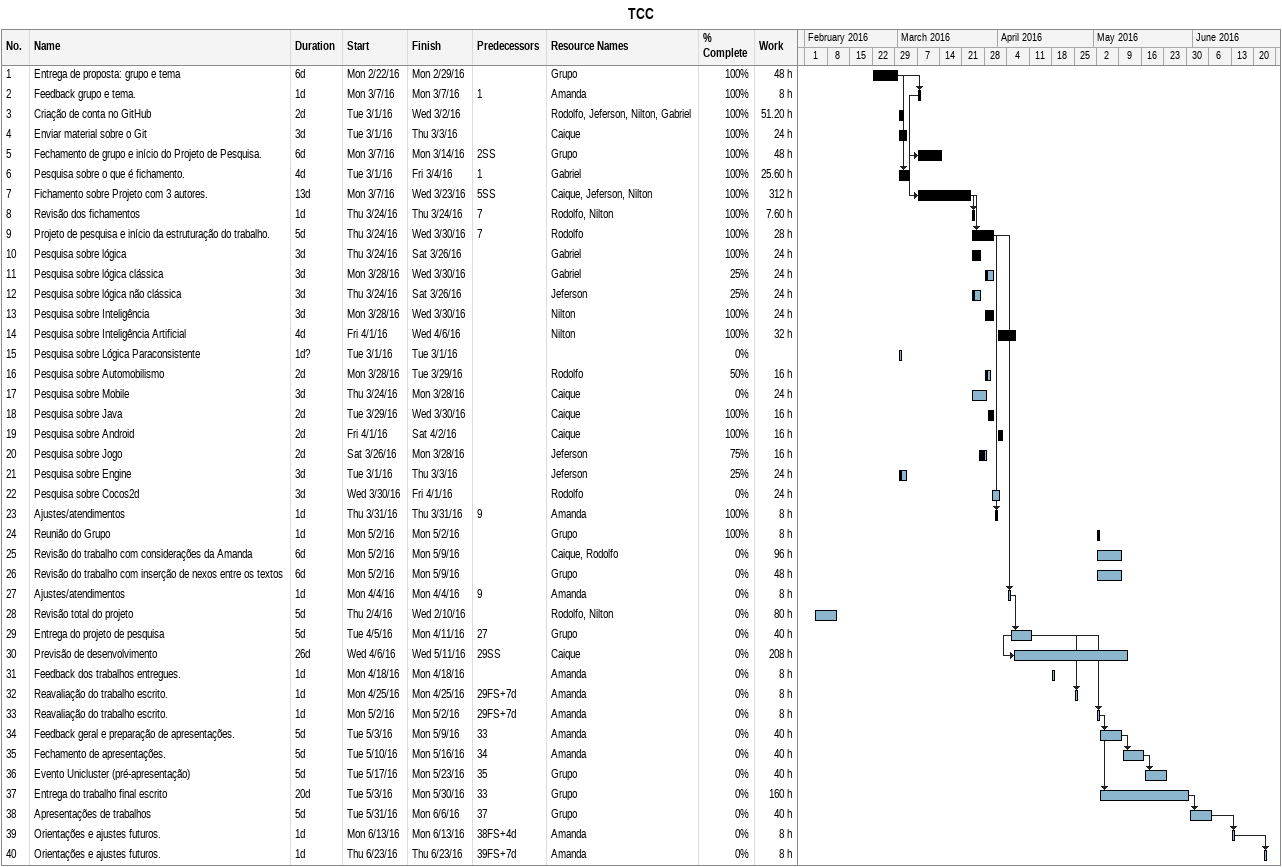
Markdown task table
TCC

| ID | Task | Duration | Start | Finish | Predecessors | Resources | % complete | Work (h) |
|---|---|---|---|---|---|---|---|---|
| 1 | Entrega de proposta: grupo e tema | 6d | 2016-02-22 | 2016-02-29 |  | Grupo | 100 | 48 |
| 2 | Feedback grupo e tema. | 1d | 2016-03-07 | 2016-03-07 | 1 | Amanda | 100 | 8 |
| 3 | Criação de conta no GitHub | 2d | 2016-03-01 | 2016-03-02 |  | Rodolfo, Jeferson, Nilton, Gabriel | 100 | 51.20 |
| 4 | Enviar material sobre o Git | 3d | 2016-03-01 | 2016-03-03 |  | Caique | 100 | 24 |
| 5 | Fechamento de grupo e início do Projeto de Pesquisa. | 6d | 2016-03-07 | 2016-03-14 | 2SS | Grupo | 100 | 48 |
| 6 | Pesquisa sobre o que é fichamento. | 4d | 2016-03-01 | 2016-03-04 | 1 | Gabriel | 100 | 25.60 |
| 7 | Fichamento sobre Projeto com 3 autores. | 13d | 2016-03-07 | 2016-03-23 | 5SS | Caique, Jeferson, Nilton | 100 | 312 |
| 8 | Revisão dos fichamentos | 1d | 2016-03-24 | 2016-03-24 | 7 | Rodolfo, Nilton | 100 | 7.60 |
| 9 | Projeto de pesquisa e início da estruturação do trabalho. | 5d | 2016-03-24 | 2016-03-30 | 7 | Rodolfo | 100 | 28 |
| 10 | Pesquisa sobre lógica | 3d | 2016-03-24 | 2016-03-26 |  | Gabriel | 100 | 24 |
| 11 | Pesquisa sobre lógica clássica | 3d | 2016-03-28 | 2016-03-30 |  | Gabriel | 25 | 24 |
| 12 | Pesquisa sobre lógica não clássica | 3d | 2016-03-24 | 2016-03-26 |  | Jeferson | 25 | 24 |
| 13 | Pesquisa sobre Inteligência | 3d | 2016-03-28 | 2016-03-30 |  | Nilton | 100 | 24 |
| 14 | Pesquisa sobre Inteligência Artificial | 4d | 2016-04-01 | 2016-04-06 |  | Nilton | 100 | 32 |
| 15 | Pesquisa sobre Lógica Paraconsistente | 1d? | 2016-03-01 | 2016-03-01 |  |  | 0 |  |
| 16 | Pesquisa sobre Automobilismo | 2d | 2016-03-28 | 2016-03-29 |  | Rodolfo | 50 | 16 |
| 17 | Pesquisa sobre Mobile | 3d | 2016-03-24 | 2016-03-28 |  | Caique | 0 | 24 |
| 18 | Pesquisa sobre Java | 2d | 2016-03-29 | 2016-03-30 |  | Caique | 100 | 16 |
| 19 | Pesquisa sobre Android | 2d | 2016-04-01 | 2016-04-02 |  | Caique | 100 | 16 |
| 20 | Pesquisa sobre Jogo | 2d | 2016-03-26 | 2016-03-28 |  | Jeferson | 75 | 16 |
| 21 | Pesquisa sobre Engine | 3d | 2016-03-01 | 2016-03-03 |  | Jeferson | 25 | 24 |
| 22 | Pesquisa sobre Cocos2d | 3d | 2016-03-30 | 2016-04-01 |  | Rodolfo | 0 | 24 |
| 23 | Ajustes/atendimentos | 1d | 2016-03-31 | 2016-03-31 | 9 | Amanda | 100 | 8 |
| 24 | Reunião do Grupo | 1d | 2016-05-02 | 2016-05-02 |  | Grupo | 100 | 8 |
| 25 | Revisão do trabalho com considerações da Amanda | 6d | 2016-05-02 | 2016-05-09 |  | Caique, Rodolfo | 0 | 96 |
| 26 | Revisão do trabalho com inserção de nexos entre os textos | 6d | 2016-05-02 | 2016-05-09 |  | Grupo | 0 | 48 |
| 27 | Ajustes/atendimentos | 1d | 2016-04-04 | 2016-04-04 | 9 | Amanda | 0 | 8 |
| 28 | Revisão total do projeto | 5d | 2016-02-04 | 2016-02-10 |  | Rodolfo, Nilton | 0 | 80 |
| 29 | Entrega do projeto de pesquisa | 5d | 2016-04-05 | 2016-04-11 | 27 | Grupo | 0 | 40 |
| 30 | Previsão de desenvolvimento | 26d | 2016-04-06 | 2016-05-11 | 29SS | Caique | 0 | 208 |
| 31 | Feedback dos trabalhos entregues. | 1d | 2016-04-18 | 2016-04-18 |  | Amanda | 0 | 8 |
| 32 | Reavaliação do trabalho escrito. | 1d | 2016-04-25 | 2016-04-25 | 29FS+7d | Amanda | 0 | 8 |
| 33 | Reavaliação do trabalho escrito. | 1d | 2016-05-02 | 2016-05-02 | 29FS+7d | Amanda | 0 | 8 |
| 34 | Feedback geral e preparação de apresentações. | 5d | 2016-05-03 | 2016-05-09 | 33 | Amanda | 0 | 40 |
| 35 | Fechamento de apresentações. | 5d | 2016-05-10 | 2016-05-16 | 34 | Amanda | 0 | 40 |
| 36 | Evento Unicluster (pré-apresentação) | 5d | 2016-05-17 | 2016-05-23 | 35 | Grupo | 0 | 40 |
| 37 | Entrega do trabalho final escrito | 20d | 2016-05-03 | 2016-05-30 | 33 | Grupo | 0 | 160 |
| 38 | Apresentações de trabalhos | 5d | 2016-05-31 | 2016-06-06 | 37 | Grupo | 0 | 40 |
| 39 | Orientações e ajustes futuros. | 1d | 2016-06-13 | 2016-06-13 | 38FS+4d | Amanda | 0 | 8 |
| 40 | Orientações e ajustes futuros. | 1d | 2016-06-23 | 2016-06-23 | 39FS+7d | Amanda | 0 | 8 |
